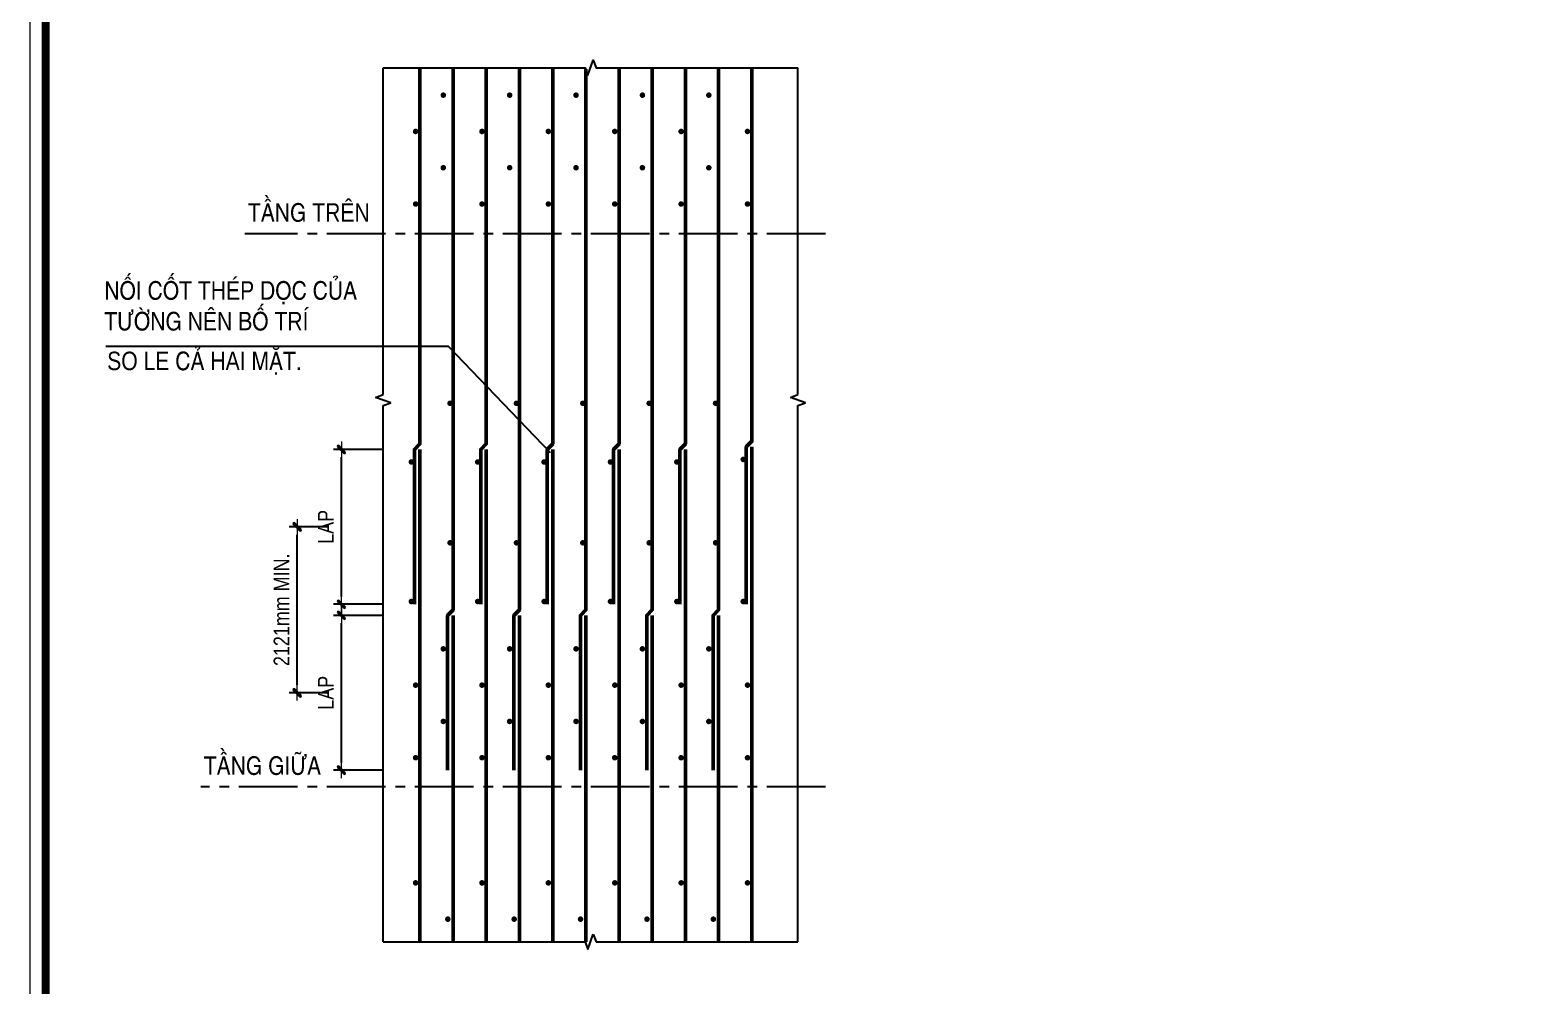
# Model space of a CAD drawing. Header units: millimetres. Extents: x -88960 to 836140, y 175458 to 320791.
# Drawn here: x 164840 to 184028, y 207248 to 219470 of the extents above; entities that cross this region are included whole.
import ezdxf

# ---------------------------------------------------------------- set-up
doc = ezdxf.new("R2010")
doc.units = ezdxf.units.MM
doc.header["$LTSCALE"] = 1000
doc.linetypes.add('CENTER2', pattern=[1.125, 0.75, -0.125, 0.125, -0.125])
doc.layers.get('0').update_dxf_attribs({"linetype": 'CONTINUOUS'})
doc.layers.get('DEFPOINTS').update_dxf_attribs({"linetype": 'CONTINUOUS'})
for name, color, linetype, lineweight in [('Ap0314_Kh', 253, 'CONTINUOUS', 15), ('CHUNHO', 1, 'CONTINUOUS', 13), ('CTHEP', 4, 'CONTINUOUS', 50), ('DGIONG', 4, 'CONTINUOUS', 13), ('KTH', 154, 'CONTINUOUS', 15), ('STICK', 1, 'CONTINUOUS', 9)]:
    doc.layers.add(name, color=color, linetype=linetype, lineweight=lineweight)
doc.layers.add('SC', color=7, linetype='CONTINUOUS')
doc.layers.add('SG', color=1, linetype='CENTER2')
doc.styles.add('romans', font='romans.shx', dxfattribs={"width": 0.8})
doc.styles.add('Star-HelCon', font='VHELVCN_0.TTF')
doc.dimstyles.new('Star-100', dxfattribs={"dimscale": 100, "dimtxt": 2, "dimasz": 1, "dimexe": 1, "dimexo": 0.0625, "dimgap": 0.09, "dimtad": 0, "dimtoh": 1, "dimdec": 4, "dimrnd": 1, "dimdsep": 46, "dimtxsty": 'Star-HelCon', "dimblk": 'Stick', "dimcen": 0.09, "dimdle": 1.5, "dimclrd": 256, "dimclre": 256, "dimclrt": 7, "dimadec": 0, "dimazin": 0, "dimtfac": 1, "dimtdec": 4, "dimtix": 1, "dimtmove": 0, "dimatfit": 3, "dimfxl": 0.18, "dimtvp": 1, "dimtolj": 1, "dimtzin": 0, "dimarcsym": 2})
doc.dimstyles.new('TL 20', dxfattribs={"dimscale": 0, "dimtxt": 250, "dimasz": 200, "dimexe": 100, "dimexo": 200, "dimgap": 100, "dimtad": 1, "dimdec": 1, "dimlfac": 0.2, "dimdsep": 46, "dimtxsty": 'romans', "dimcen": 200, "dimdle": 100, "dimclrd": 256, "dimclre": 256, "dimclrt": 1, "dimaunit": 1, "dimadec": 0, "dimazin": 0, "dimtfac": 1, "dimtdec": 1, "dimtix": 1, "dimtmove": 2, "dimatfit": 3, "dimldrblk": 'OPEN30', "dimfxl": 1, "dimtolj": 1, "dimtzin": 0, "dimarcsym": 0})

# ---------------------------------------------------------------- blocks, each defined once
blk = doc.blocks.new('Stick')
at = {"layer": 'STICK'}
h = blk.add_hatch(color=256, dxfattribs=at)
edge = h.paths.add_edge_path()
edge.add_line((0.3, 0.5), (-0.5, -0.3))
edge.add_arc((-0.4, -0.4), 0.141, 135, 315)
edge.add_line((-0.3, -0.5), (0.5, 0.3))
edge.add_arc((0.4, 0.4), 0.141, 315, 495)
blk.add_line((1, 0), (-1, 0), dxfattribs=at)
blk.add_lwpolyline([(0.3, 0.5), (-0.5, -0.3, 1), (-0.3, -0.5), (0.5, 0.3, 1), (0.3, 0.5, 1)], format="xyb", dxfattribs=at)
blk = doc.blocks.new('*D696')
at = {"layer": 'DEFPOINTS', "color": 0, "transparency": 16777216}
for p in [(168821, 211987), (169354, 211987), (169354, 210007)]:
    blk.add_point(p, dxfattribs=at)
at = {"layer": 'KTH', "lineweight": -2, "transparency": 16777216}
for p, q in [((169348, 211987), (168721, 211987)), ((168821, 210107), (168821, 211887)), ((169348, 210007), (168721, 210007))]:
    blk.add_line(p, q, dxfattribs=at)
at = {"layer": 'KTH', "lineweight": -2, "transparency": 16777216, "xscale": 100, "yscale": 100, "zscale": 100}
for p, rotation in [((168821, 211987), 90), ((168821, 210007), 270)]:
    blk.add_blockref('Stick', p, dxfattribs=dict(at, rotation=rotation))
at = {"layer": 'KTH', "color": 7, "transparency": 16777216, "insert": (168621, 210997), "char_height": 200, "attachment_point": 5, "rotation": 90, "style": 'Star-HelCon'}
blk.add_mtext('\\A1;LAP', dxfattribs=at)
blk = doc.blocks.new('*D697')
at = {"layer": 'DEFPOINTS', "color": 0, "transparency": 16777216}
for p in [(168821, 214108), (169354, 214108), (169354, 212128)]:
    blk.add_point(p, dxfattribs=at)
at = {"layer": 'KTH', "lineweight": -2, "transparency": 16777216}
for p, q in [((169348, 214108), (168721, 214108)), ((168821, 212228), (168821, 214008)), ((169348, 212128), (168721, 212128))]:
    blk.add_line(p, q, dxfattribs=at)
at = {"layer": 'KTH', "lineweight": -2, "transparency": 16777216, "xscale": 100, "yscale": 100, "zscale": 100}
for p, rotation in [((168821, 214108), 90), ((168821, 212128), 270)]:
    blk.add_blockref('Stick', p, dxfattribs=dict(at, rotation=rotation))
at = {"layer": 'KTH', "color": 7, "transparency": 16777216, "insert": (168621, 213118), "char_height": 200, "attachment_point": 5, "rotation": 90, "style": 'Star-HelCon'}
blk.add_mtext('\\A1;LAP', dxfattribs=at)
blk = doc.blocks.new('*D698')
at = {"layer": 'DEFPOINTS', "color": 0, "transparency": 16777216}
for p in [(168255, 213118), (168662, 213118), (168662, 210997)]:
    blk.add_point(p, dxfattribs=at)
at = {"layer": 'KTH', "lineweight": -2, "transparency": 16777216}
for p, q in [((168656, 213118), (168155, 213118)), ((168255, 211097), (168255, 213018)), ((168656, 210997), (168155, 210997))]:
    blk.add_line(p, q, dxfattribs=at)
at = {"layer": 'KTH', "lineweight": -2, "transparency": 16777216, "xscale": 100, "yscale": 100, "zscale": 100}
for p, rotation in [((168255, 213118), 90), ((168255, 210997), 270)]:
    blk.add_blockref('Stick', p, dxfattribs=dict(at, rotation=rotation))
at = {"layer": 'KTH', "color": 7, "transparency": 16777216, "insert": (168055, 212058), "char_height": 200, "attachment_point": 5, "rotation": 90, "style": 'Star-HelCon'}
blk.add_mtext('\\A1;2121mm MIN.', dxfattribs=at)
blk = doc.blocks.new('CHG_XX_Khung ten')
blk.add_lwpolyline([(15, 579), (826, 579), (826, 15), (15, 15)], close=True)
at = {"color": 4, "linetype": 'Continuous', "const_width": 1}
blk.add_lwpolyline([(17, 577), (824, 577), (824, 17), (17, 17)], close=True, dxfattribs=at)

msp = doc.modelspace()

# ---------------------------------------------------------------- linework, layer by layer
at = {"layer": 'CTHEP'}
for p, q in [((174067.93289, 214140.95013), (174067.93917, 207813.61433)), ((169824.97273, 214108.43547), (169824.97917, 207813.61433)), ((170673.56489, 214108.43547), (170673.57117, 207813.61433)), ((171522.15689, 214108.43547), (171522.16317, 207813.61433)), ((172370.74889, 214108.43547), (172370.75517, 207813.61433)), ((173219.34073, 214108.43547), (173219.34717, 207813.61433)), ((170249.27057, 211986.95871), (170249.27517, 207813.61433)), ((171097.86257, 211986.95871), (171097.86717, 207813.61433)), ((171946.45457, 211986.95871), (171946.45917, 207813.61433)), ((172795.04657, 211986.95871), (172795.05117, 207813.61433)), ((173643.63857, 211986.95871), (173643.64317, 207813.61433))]:
    msp.add_line(p, q, dxfattribs=at)
for points in [[(169754.25902, 212128.39071), (169754.25673, 214108.43539), (169824.97273, 214179.15139), (169824.97289, 218987.84209)], [(170178.55686, 210006.91356), (170178.55457, 211986.95863), (170249.27057, 212057.67463), (170249.27057, 218987.84268)], [(170602.85092, 212128.39071), (170602.84889, 214108.43539), (170673.56489, 214179.15139), (170673.56489, 218987.84209)], [(171027.14886, 210006.91415), (171027.14657, 211986.95863), (171097.86257, 212057.67463), (171097.86257, 218987.84327)], [(171451.44292, 212128.39071), (171451.44089, 214108.43539), (171522.15689, 214179.15139), (171522.15689, 218987.84209)], [(171875.74086, 210006.91474), (171875.73857, 211986.95863), (171946.45457, 212057.67463), (171946.45457, 218970.93933)], [(172300.03518, 212128.39071), (172300.03289, 214108.43539), (172370.74889, 214179.15139), (172370.74889, 218987.84209)], [(172724.33286, 210006.91533), (172724.33057, 211986.95863), (172795.04657, 212057.67463), (172795.04657, 218987.84446)], [(173148.62702, 212128.39071), (173148.62473, 214108.43539), (173219.34073, 214179.15139), (173219.34089, 218987.84209)], [(173572.92486, 210006.91592), (173572.92257, 211986.95863), (173643.63857, 212057.67463), (173643.63857, 218987.84505)], [(173997.21918, 212128.39071), (173997.21689, 214140.95005), (174067.93289, 214211.66605), (174067.93289, 218987.84209)]]:
    msp.add_lwpolyline(points, dxfattribs=at)
at = {"layer": 'CTHEP', "const_width": 35.18121}
for points in [[(170105.54255, 218637.20331, -1), (170141.07734, 218637.20331, -1)], [(170954.13455, 218637.20331, -1), (170989.66934, 218637.20331, -1)], [(171802.72655, 218637.20331, -1), (171838.26134, 218637.20331, -1)], [(172651.31855, 218637.20331, -1), (172686.85334, 218637.20331, -1)], [(173499.91055, 218637.20331, -1), (173535.44534, 218637.20331, -1)], [(169751.9626, 218173.23496, -1), (169787.49739, 218173.23496, -1)], [(170600.5546, 218173.23496, -1), (170636.08939, 218173.23496, -1)], [(171449.1466, 218173.23496, -1), (171484.68139, 218173.23496, -1)], [(172297.7386, 218173.23496, -1), (172333.27339, 218173.23496, -1)], [(173146.3306, 218173.23496, -1), (173181.86539, 218173.23496, -1)], [(173994.9226, 218173.23496, -1), (174030.45739, 218173.23496, -1)], [(170105.54255, 217709.26662, 1), (170141.07734, 217709.26662, 1)], [(170954.13455, 217709.26662, 1), (170989.66934, 217709.26662, 1)], [(171802.72655, 217709.26662, 1), (171838.26134, 217709.26662, 1)], [(172651.31855, 217709.26662, 1), (172686.85334, 217709.26662, 1)], [(173499.91055, 217709.26662, 1), (173535.44534, 217709.26662, 1)], [(169751.9626, 217245.29756, -1), (169787.49739, 217245.29756, -1)], [(170600.5546, 217245.29756, -1), (170636.08939, 217245.29756, -1)], [(171449.1466, 217245.29756, -1), (171484.68139, 217245.29756, -1)], [(172297.7386, 217245.29756, -1), (172333.27339, 217245.29756, -1)], [(173146.3306, 217245.29756, -1), (173181.86539, 217245.29756, -1)], [(173994.9226, 217245.29756, -1), (174030.45739, 217245.29756, -1)], [(170192.31472, 214697.92959, -1), (170227.84951, 214697.92959, -1)], [(171040.90672, 214697.92959, -1), (171076.44151, 214697.92959, -1)], [(171889.49872, 214697.92959, -1), (171925.03351, 214697.92959, -1)], [(172738.09072, 214697.92959, -1), (172773.62551, 214697.92959, -1)], [(173586.68272, 214697.92959, -1), (173622.21751, 214697.92959, -1)], [(169697.30164, 213947.49031, 1), (169732.83643, 213947.49031, 1)], [(170545.8938, 213947.49031, 1), (170581.42859, 213947.49031, 1)], [(171394.4858, 213947.49031, 1), (171430.02059, 213947.49031, 1)], [(172243.0778, 213947.49031, 1), (172278.61259, 213947.49031, 1)], [(173091.66964, 213947.49031, 1), (173127.20443, 213947.49031, 1)], [(173940.2618, 213980.00497, 1), (173975.79659, 213980.00497, 1)], [(170192.31472, 212914.18781, 1), (170227.84951, 212914.18781, 1)], [(171040.90672, 212914.18781, 1), (171076.44151, 212914.18781, 1)], [(171889.49872, 212914.18781, 1), (171925.03351, 212914.18781, 1)], [(172738.09072, 212914.18781, 1), (172773.62551, 212914.18781, 1)], [(173586.68272, 212914.18781, 1), (173622.21751, 212914.18781, 1)], [(169697.30164, 212163.74852, 1), (169732.83643, 212163.74852, 1)], [(170545.8938, 212163.74852, 1), (170581.42859, 212163.74852, 1)], [(171394.4858, 212163.74852, 1), (171430.02059, 212163.74852, 1)], [(172243.0778, 212163.74852, 1), (172278.61259, 212163.74852, 1)], [(173091.66964, 212163.74852, 1), (173127.20443, 212163.74852, 1)], [(173940.2618, 212163.74852, 1), (173975.79659, 212163.74852, 1)], [(170105.54255, 211558.34785, -1), (170141.07734, 211558.34785, -1)], [(170954.13455, 211558.34785, -1), (170989.66934, 211558.34785, -1)], [(171802.72655, 211558.34785, -1), (171838.26134, 211558.34785, -1)], [(172651.31855, 211558.34785, -1), (172686.85334, 211558.34785, -1)], [(173499.91055, 211558.34785, -1), (173535.44534, 211558.34785, -1)], [(169751.9626, 211094.3795, -1), (169787.49739, 211094.3795, -1)], [(170600.5546, 211094.3795, -1), (170636.08939, 211094.3795, -1)], [(171449.1466, 211094.3795, -1), (171484.68139, 211094.3795, -1)], [(172297.7386, 211094.3795, -1), (172333.27339, 211094.3795, -1)], [(173146.3306, 211094.3795, -1), (173181.86539, 211094.3795, -1)], [(173994.9226, 211094.3795, -1), (174030.45739, 211094.3795, -1)], [(170105.54255, 210630.41116, 1), (170141.07734, 210630.41116, 1)], [(170954.13455, 210630.41116, 1), (170989.66934, 210630.41116, 1)], [(171802.72655, 210630.41116, 1), (171838.26134, 210630.41116, 1)], [(172651.31855, 210630.41116, 1), (172686.85334, 210630.41116, 1)], [(173499.91055, 210630.41116, 1), (173535.44534, 210630.41116, 1)], [(169751.9626, 210166.44209, -1), (169787.49739, 210166.44209, -1)], [(170600.5546, 210166.44209, -1), (170636.08939, 210166.44209, -1)], [(171449.1466, 210166.44209, -1), (171484.68139, 210166.44209, -1)], [(172297.7386, 210166.44209, -1), (172333.27339, 210166.44209, -1)], [(173146.3306, 210166.44209, -1), (173181.86539, 210166.44209, -1)], [(173994.9226, 210166.44209, -1), (174030.45739, 210166.44209, -1)], [(169751.9626, 208566.69381, -1), (169787.49739, 208566.69381, -1)], [(170600.5546, 208566.69381, -1), (170636.08939, 208566.69381, -1)], [(171449.1466, 208566.69381, -1), (171484.68139, 208566.69381, -1)], [(172297.7386, 208566.69381, -1), (172333.27339, 208566.69381, -1)], [(173146.3306, 208566.69381, -1), (173181.86539, 208566.69381, -1)], [(173994.9226, 208566.69381, -1), (174030.45739, 208566.69381, -1)], [(170163.55836, 208102.72547, 1), (170199.09315, 208102.72547, 1)], [(171012.15036, 208102.72547, 1), (171047.68515, 208102.72547, 1)], [(171860.74236, 208102.72547, 1), (171896.27715, 208102.72547, 1)], [(172709.33436, 208102.72547, 1), (172744.86915, 208102.72547, 1)], [(173557.92636, 208102.72547, 1), (173593.46115, 208102.72547, 1)]]:
    msp.add_lwpolyline(points, format="xyb", close=True, dxfattribs=at)
at = {"layer": 'SC'}
for p, q in [((169257.13423, 214773.62167), (169354.27954, 214808.97967)), ((169451.42485, 214702.90567), (169257.13423, 214773.62167)), ((174560.83423, 214773.62167), (174657.97954, 214808.97967)), ((174755.12485, 214702.90567), (174560.83423, 214773.62167)), ((169354.27954, 214667.54767), (169451.42485, 214702.90567)), ((174657.97954, 214667.54767), (174755.12485, 214702.90567)), ((171935.41354, 207813.61433), (171970.77154, 207716.46902)), ((171970.77154, 207716.46902), (172041.48754, 207910.75963)), ((172041.48754, 207910.75963), (172076.84554, 207813.61433))]:
    msp.add_line(p, q, dxfattribs=at)
for points in [[(169354.27954, 218987.84268), (171935.41354, 218987.84268), (171970.77154, 218890.69738), (172041.48754, 219084.98799), (172076.84554, 218987.84268), (174657.97954, 218987.84268)], [(169354.27954, 214808.97967), (169354.27954, 218987.84268)], [(174657.97954, 214808.97967), (174657.97954, 218987.84268)], [(169354.27954, 207813.61433), (169354.27954, 214667.54767)], [(174657.97954, 207813.61433), (174657.97954, 214667.54767)], [(169354.27954, 207813.61433), (171935.41354, 207813.61433)], [(172076.84554, 207813.61433), (174657.97954, 207813.61433)]]:
    msp.add_lwpolyline(points, dxfattribs=at)
at = {"layer": 'SG'}
for p, q in [((175011.55954, 216866.36268), (167586.37954, 216866.36268)), ((175011.55954, 209794.76268), (167022.26374, 209794.76268))]:
    msp.add_line(p, q, dxfattribs=at)

# ---------------------------------------------------------------- texts
at = {"layer": 'CHUNHO', "style": 'Star-HelCon'}
for s, p in [('TAÀNG TREÂN', (167625.71832, 217020.14089)), ('SO LE CAÛ HAI MAËT.', (165826.69235, 215122.06706)), ('TAÀNG GIÖÕA', (167061.60252, 209948.54089))]:
    msp.add_text(s, height=235.72, dxfattribs=at).set_placement(p)
at = {"layer": 'CHUNHO', "insert": (165789.72414, 216258.64475), "char_height": 235.72, "width": 3564.5554003, "attachment_point": 1, "style": 'Star-HelCon'}
msp.add_mtext('NOÁI COÁT THEÙP DOÏC CUÛA TÖÔØNG NEÂN BOÁ TRÍ', dxfattribs=at)

# ---------------------------------------------------------------- dimensions: what is measured, and where the dimension line sits
at = {"layer": 'KTH'}
for base, p1, p2, text, picture, middle in [((168821.08939, 214108.43586), (169354.27954, 212128.39071), (169354.27954, 214108.43586), 'LAP', '*D697', (168621.08939, 213118.41328)), ((168255.3613894032, 213118.4132807293), (168661.9783890149, 210996.9361309363), (168661.9783890149, 213118.4132807291), '<>mm MIN.', '*D698', (168055.0947227366, 212057.6747058328)), ((168821.08939, 211986.95871), (169354.27954, 210006.91356), (169354.27954, 211986.95871), 'LAP', '*D696', (168621.08939, 210996.93613))]:
    dim = msp.add_linear_dim(base=base, p1=p1, p2=p2, angle=90, text=text, dimstyle='Star-100', dxfattribs=at)
    dim.commit()
    dim.dimension.update_dxf_attribs({"geometry": picture, "text_midpoint": middle})

# ---------------------------------------------------------------- leaders
at = {"layer": 'DGIONG'}
msp.add_leader([(171493.13813, 214066.51184), (170191.44139, 215424.99572), (165810.39831, 215424.99572)], dimstyle='TL 20', override={"dimscale": 1, "dimldrblk": 'None'}, dxfattribs=at)

# ---------------------------------------------------------------- next in the draw order: block references
at = {"layer": 'Ap0314_Kh', "xscale": 100, "yscale": 100, "zscale": 100}
msp.add_blockref('CHG_XX_Khung ten', (163340.32163, 175457.91904), dxfattribs=at)

doc.saveas('drawing.dxf')
